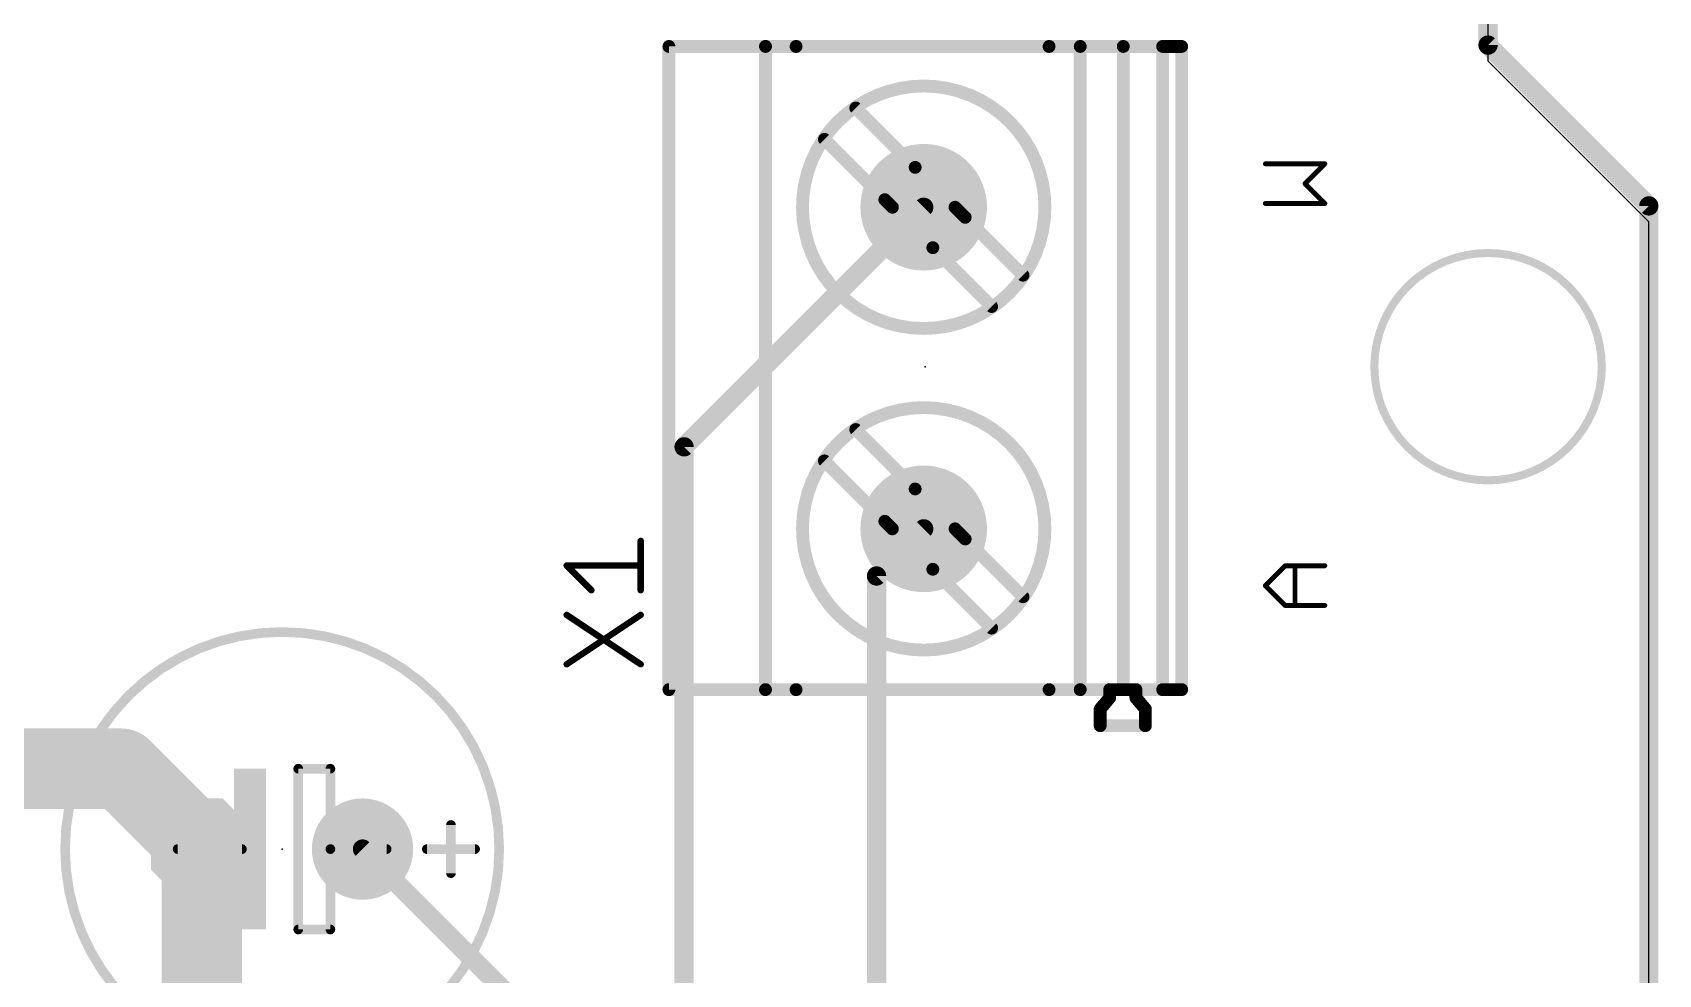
# Model space of a CAD drawing. Extents: x 3.7 to 72.5, y 3.7 to 57.3.
# Drawn here: x 46.86 to 72.54, y 29.77 to 44.65 of the extents above; entities that cross this region are included whole.
import ezdxf

# ---------------------------------------------------------------- set-up
doc = ezdxf.new("R2010")
doc.units = 0
for name, color, linetype in [('1', 14, 'CONTINUOUS'), ('121', 251, 'CONTINUOUS'), ('16', 174, 'CONTINUOUS'), ('17', 94, 'CONTINUOUS'), ('20', 178, 'CONTINUOUS'), ('21', 251, 'CONTINUOUS'), ('23', 178, 'CONTINUOUS'), ('25', 251, 'CONTINUOUS'), ('51', 251, 'CONTINUOUS')]:
    doc.layers.add(name, color=color, linetype=linetype)

# ---------------------------------------------------------------- blocks, each defined once
blk = doc.blocks.new('RECT')
blk.add_solid([(-0.5, -0.5), (0.5, -0.5), (-0.5, 0.5), (0.5, 0.5)])
blk = doc.blocks.new('ROUNDP')
at = {"const_width": 0.5}
blk.add_lwpolyline([(0, -0.25, 1), (0, 0.25, 1), (0, -0.25)], format="xyb", dxfattribs=at)
blk = doc.blocks.new('OCTAGONP')
at = {"const_width": 0.5}
blk.add_lwpolyline([(-0.25, -0.1036), (-0.25, 0.1036), (-0.1036, 0.25), (0.1036, 0.25), (0.25, 0.1036), (0.25, -0.1036), (0.1036, -0.25), (-0.1036, -0.25), (-0.25, -0.1036), (-0.25, 0.1036)], dxfattribs=at)

msp = doc.modelspace()

# ---------------------------------------------------------------- linework, layer by layer
at = {"layer": '1'}
for points, const_width in [([(69.85, 55.88), (69.85, 44.45)], 0.1524), ([(69.85, 44.45), (72.39, 41.91)], 0.1524), ([(57.15, 38.1039), (60.935, 41.8889)], 0.3048), ([(72.39, 41.91), (72.39, 8.89)], 0.1524), ([(57.15, 29.21), (57.15, 38.1039)], 0.3048), ([(60.19, 36.0639), (60.935, 36.8089)], 0.3048), ([(60.19, 23.7031), (60.19, 36.0639)], 0.3048), ([(38.1, 33.02), (48.26, 33.02)], 1.27), ([(48.26, 33.02), (49.53, 31.75)], 1.27), ([(49.53, 24.13), (49.53, 31.75)], 1.27), ([(58.69, 25.13), (52.07, 31.75)], 0.3048)]:
    msp.add_lwpolyline(points, dxfattribs=dict(at, const_width=const_width))
for points, const_width in [([(69.8119, 44.45, 1), (69.8881, 44.45)], 0.0762), ([(69.8769, 44.4769, 1), (69.8231, 44.4231)], 0.0762), ([(60.9889, 41.835, 1), (60.8811, 41.9428)], 0.1524), ([(72.4281, 41.91, 1), (72.3519, 41.91)], 0.0762), ([(72.3631, 41.8831, 1), (72.4169, 41.9369)], 0.0762), ([(57.2262, 38.1039, 1), (57.0738, 38.1039)], 0.1524), ([(57.0961, 38.1578, 1), (57.2039, 38.05)], 0.1524), ([(60.9889, 36.755, 1), (60.8811, 36.8628)], 0.1524), ([(60.2662, 36.0639, 1), (60.1138, 36.0639)], 0.1524), ([(60.1361, 36.1178, 1), (60.2439, 36.01)], 0.1524), ([(48.4845, 33.2445, 1), (48.0355, 32.7955)], 0.635), ([(48.26, 32.7025, 1), (48.26, 33.3375)], 0.635), ([(49.8475, 31.75, 1), (49.2125, 31.75)], 0.635), ([(49.3055, 31.5255, 1), (49.7545, 31.9745)], 0.635), ([(52.1239, 31.8039, 1), (52.0161, 31.6961)], 0.1524)]:
    msp.add_lwpolyline(points, format="xyb", dxfattribs=dict(at, const_width=const_width))
at = {"layer": '121', "const_width": 0.0762}
for points in [[(67.2719, 42.5752), (66.3313, 42.5752)], [(66.9584, 42.2616), (67.2719, 42.5752)], [(67.2719, 41.9481), (66.9584, 42.2616)], [(66.3313, 41.9481), (67.2719, 41.9481)], [(66.3313, 35.9116), (66.6448, 36.2252)], [(66.6448, 36.2252), (67.2719, 36.2252)], [(66.8016, 35.5981), (66.8016, 36.2252)], [(66.6448, 35.5981), (66.3313, 35.9116)], [(67.2719, 35.5981), (66.6448, 35.5981)]]:
    msp.add_lwpolyline(points, dxfattribs=at)
at = {"layer": '121', "const_width": 0.0381}
for points in [[(66.3313, 42.5942, 1), (66.3313, 42.5561)], [(67.2854, 42.5617, 1), (67.2584, 42.5886)], [(67.2719, 42.5561, 1), (67.2719, 42.5942)], [(66.9718, 42.2751, 1), (66.9449, 42.2482)], [(66.9449, 42.2751, 1), (66.9718, 42.2482)], [(66.3313, 41.9672, 1), (66.3313, 41.9291)], [(67.2584, 41.9346, 1), (67.2854, 41.9616)], [(67.2719, 41.9291, 1), (67.2719, 41.9672)], [(66.6448, 36.2442, 1), (66.6448, 36.2061)], [(66.6583, 36.2117, 1), (66.6314, 36.2386)], [(66.8207, 36.2252, 1), (66.7826, 36.2252)], [(67.2719, 36.2061, 1), (67.2719, 36.2442)], [(66.3448, 35.9251, 1), (66.3178, 35.8982)], [(66.3178, 35.9251, 1), (66.3448, 35.8982)], [(66.6448, 35.6172, 1), (66.6448, 35.5791)], [(66.6314, 35.5846, 1), (66.6583, 35.6116)], [(66.7826, 35.5981, 1), (66.8207, 35.5981)], [(67.2719, 35.5791, 1), (67.2719, 35.6172)]]:
    msp.add_lwpolyline(points, format="xyb", dxfattribs=at)
at = {"layer": '16', "const_width": 0.3048}
for points in [[(69.85, 55.88), (69.85, 44.45)], [(69.85, 44.45), (72.39, 41.91)], [(72.39, 41.91), (72.39, 8.89)]]:
    msp.add_lwpolyline(points, dxfattribs=at)
at = {"layer": '16', "const_width": 0.1524}
for points in [[(69.9039, 44.5039, 1), (69.7961, 44.3961)], [(69.7738, 44.45, 1), (69.9262, 44.45)], [(72.4662, 41.91, 1), (72.3138, 41.91)], [(72.3361, 41.8561, 1), (72.4439, 41.9639)]]:
    msp.add_lwpolyline(points, format="xyb", dxfattribs=at)
at = {"layer": '20'}
for p, q in [((69.85, 44.196), (69.85, 55.626)), ((72.39, 41.656), (69.85, 44.196)), ((72.39, 8.89), (72.39, 41.656))]:
    msp.add_line(p, q, dxfattribs=at)
at = {"layer": '21'}
for points, const_width in [([(58.4357, 44.4289), (56.91, 44.4289)], 0.2032), ([(56.91, 34.2689), (56.91, 44.4289)], 0.2032), ([(58.4357, 34.2689), (58.4357, 44.4289)], 0.2032), ([(58.4357, 44.4289), (58.9187, 44.4289)], 0.2032), ([(62.9155, 44.4289), (58.9187, 44.4289)], 0.2032), ([(62.9155, 44.4289), (63.4079, 44.4289)], 0.2032), ([(63.4079, 44.4289), (63.4079, 34.2689)], 0.2032), ([(64.0879, 44.4289), (63.4079, 44.4289)], 0.2032), ([(64.0879, 34.2689), (64.0879, 44.4289)], 0.2032), ([(64.71, 44.4289), (64.0879, 44.4289)], 0.2032), ([(64.71, 44.4289), (64.71, 34.2689)], 0.2032), ([(64.71, 44.4289), (65.01, 44.4289)], 0.2032), ([(65.01, 34.2689), (65.01, 44.4289)], 0.2032), ([(58.4357, 34.2689), (56.91, 34.2689)], 0.2032), ([(58.4357, 34.2689), (58.9187, 34.2689)], 0.2032), ([(62.9155, 34.2689), (58.9187, 34.2689)], 0.2032), ([(62.9155, 34.2689), (63.4079, 34.2689)], 0.2032), ([(63.873, 34.2689), (63.4079, 34.2689)], 0.2032), ([(63.723, 33.9619), (63.873, 34.1402)], 0.2032), ([(63.873, 34.1402), (63.873, 34.2689)], 0.2032), ([(64.0879, 34.2689), (63.873, 34.2689)], 0.2032), ([(64.287, 34.2689), (64.0879, 34.2689)], 0.2032), ([(64.287, 34.2689), (64.287, 34.1402)], 0.2032), ([(64.71, 34.2689), (64.287, 34.2689)], 0.2032), ([(64.287, 34.1402), (64.437, 33.9619)], 0.2032), ([(64.71, 34.2689), (65.01, 34.2689)], 0.2032), ([(63.723, 33.6989), (63.723, 33.9619)], 0.2032), ([(64.437, 33.6989), (64.437, 33.9619)], 0.2032), ([(63.723, 33.6989), (64.437, 33.6989)], 0.2032), ([(53.467, 32.131), (53.467, 31.369)], 0.1524), ([(53.848, 31.75), (53.086, 31.75)], 0.1524)]:
    msp.add_lwpolyline(points, dxfattribs=dict(at, const_width=const_width))
for points, const_width in [([(56.91, 44.4797, 1), (56.91, 44.3781)], 0.1016), ([(56.9608, 44.4289, 1), (56.8592, 44.4289)], 0.1016), ([(58.4865, 44.4289, 1), (58.3849, 44.4289)], 0.1016), ([(58.4357, 44.4797, 1), (58.4357, 44.3781)], 0.1016), ([(58.4357, 44.3781, 1), (58.4357, 44.4797)], 0.1016), ([(58.9187, 44.4797, 1), (58.9187, 44.3781)], 0.1016), ([(58.9187, 44.3781, 1), (58.9187, 44.4797)], 0.1016), ([(62.9155, 44.4797, 1), (62.9155, 44.3781)], 0.1016), ([(62.9155, 44.3781, 1), (62.9155, 44.4797)], 0.1016), ([(63.4587, 44.4289, 1), (63.3571, 44.4289)], 0.1016), ([(63.4079, 44.4797, 1), (63.4079, 44.3781)], 0.1016), ([(63.4079, 44.3781, 1), (63.4079, 44.4797)], 0.1016), ([(64.1387, 44.4289, 1), (64.0371, 44.4289)], 0.1016), ([(64.0879, 44.4797, 1), (64.0879, 44.3781)], 0.1016), ([(64.0879, 44.3781, 1), (64.0879, 44.4797)], 0.1016), ([(64.7608, 44.4289, 1), (64.6592, 44.4289)], 0.1016), ([(64.71, 44.4797, 1), (64.71, 44.3781)], 0.1016), ([(64.71, 44.3781, 1), (64.71, 44.4797)], 0.1016), ([(65.0608, 44.4289, 1), (64.9592, 44.4289)], 0.1016), ([(65.01, 44.3781, 1), (65.01, 44.4797)], 0.1016), ([(60.935, 39.9739, 1), (60.935, 43.8039, 1), (60.935, 39.9739)], 0.2032), ([(60.935, 34.8939, 1), (60.935, 38.7239, 1), (60.935, 34.8939)], 0.2032), ([(50.8, 28.321, 1), (50.8, 35.179, 1), (50.8, 28.321)], 0.1524), ([(56.91, 34.3197, 1), (56.91, 34.2181)], 0.1016), ([(56.8592, 34.2689, 1), (56.9608, 34.2689)], 0.1016), ([(58.4357, 34.3197, 1), (58.4357, 34.2181)], 0.1016), ([(58.3849, 34.2689, 1), (58.4865, 34.2689)], 0.1016), ([(58.4357, 34.2181, 1), (58.4357, 34.3197)], 0.1016), ([(58.9187, 34.3197, 1), (58.9187, 34.2181)], 0.1016), ([(58.9187, 34.2181, 1), (58.9187, 34.3197)], 0.1016), ([(62.9155, 34.3197, 1), (62.9155, 34.2181)], 0.1016), ([(62.9155, 34.2181, 1), (62.9155, 34.3197)], 0.1016), ([(63.4079, 34.3197, 1), (63.4079, 34.2181)], 0.1016), ([(63.3571, 34.2689, 1), (63.4587, 34.2689)], 0.1016), ([(63.4079, 34.2181, 1), (63.4079, 34.3197)], 0.1016), ([(63.9238, 34.2689, 1), (63.8222, 34.2689)], 0.1016), ([(63.873, 34.3197, 1), (63.873, 34.2181)], 0.1016), ([(63.8222, 34.1402, 1), (63.9238, 34.1402)], 0.1016), ([(63.9119, 34.1075, 1), (63.8341, 34.1729)], 0.1016), ([(63.873, 34.2181, 1), (63.873, 34.3197)], 0.1016), ([(64.0879, 34.3197, 1), (64.0879, 34.2181)], 0.1016), ([(64.0371, 34.2689, 1), (64.1387, 34.2689)], 0.1016), ([(64.0879, 34.2181, 1), (64.0879, 34.3197)], 0.1016), ([(64.3378, 34.2689, 1), (64.2362, 34.2689)], 0.1016), ([(64.287, 34.3197, 1), (64.287, 34.2181)], 0.1016), ([(64.3259, 34.1729, 1), (64.2481, 34.1075)], 0.1016), ([(64.2362, 34.1402, 1), (64.3378, 34.1402)], 0.1016), ([(64.287, 34.2181, 1), (64.287, 34.3197)], 0.1016), ([(64.71, 34.3197, 1), (64.71, 34.2181)], 0.1016), ([(64.6592, 34.2689, 1), (64.7608, 34.2689)], 0.1016), ([(64.71, 34.2181, 1), (64.71, 34.3197)], 0.1016), ([(64.9592, 34.2689, 1), (65.0608, 34.2689)], 0.1016), ([(65.01, 34.2181, 1), (65.01, 34.3197)], 0.1016), ([(63.7738, 33.9619, 1), (63.6722, 33.9619)], 0.1016), ([(63.6841, 33.9946, 1), (63.7619, 33.9292)], 0.1016), ([(64.4878, 33.9619, 1), (64.3862, 33.9619)], 0.1016), ([(64.3981, 33.9292, 1), (64.4759, 33.9946)], 0.1016), ([(63.723, 33.7497, 1), (63.723, 33.6481)], 0.1016), ([(63.6722, 33.6989, 1), (63.7738, 33.6989)], 0.1016), ([(64.3862, 33.6989, 1), (64.4878, 33.6989)], 0.1016), ([(64.437, 33.6481, 1), (64.437, 33.7497)], 0.1016), ([(53.5051, 32.131, 1), (53.4289, 32.131)], 0.0762), ([(53.086, 31.7881, 1), (53.086, 31.7119)], 0.0762), ([(53.848, 31.7119, 1), (53.848, 31.7881)], 0.0762), ([(53.4289, 31.369, 1), (53.5051, 31.369)], 0.0762)]:
    msp.add_lwpolyline(points, format="xyb", dxfattribs=dict(at, const_width=const_width))
at = {"layer": '23'}
for p in [(60.96, 39.37), (50.8, 31.75)]:
    msp.add_point(p, dxfattribs=at)
at = {"layer": '25', "const_width": 0.1016}
for points in [[(56.4642, 35.8391), (56.4642, 36.6187)], [(55.6846, 35.8391), (55.2948, 36.2289)], [(55.2948, 36.2289), (56.4642, 36.2289)], [(55.2948, 34.6697), (56.4642, 35.4493)], [(55.2948, 35.4493), (56.4642, 34.6697)]]:
    msp.add_lwpolyline(points, dxfattribs=at)
at = {"layer": '25', "const_width": 0.0508}
for points in [[(56.4896, 36.6187, 1), (56.4388, 36.6187)], [(55.3128, 36.2469, 1), (55.2768, 36.2109)], [(55.2948, 36.2543, 1), (55.2948, 36.2035)], [(56.4642, 36.2035, 1), (56.4642, 36.2543)], [(55.6666, 35.8211, 1), (55.7026, 35.8571)], [(56.4388, 35.8391, 1), (56.4896, 35.8391)], [(55.3089, 35.4704, 1), (55.2807, 35.4282)], [(56.4783, 35.4282, 1), (56.4501, 35.4704)], [(55.2807, 34.6908, 1), (55.3089, 34.6486)], [(56.4501, 34.6486, 1), (56.4783, 34.6908)]]:
    msp.add_lwpolyline(points, format="xyb", dxfattribs=at)
at = {"layer": '51'}
for points, const_width in [([(59.862, 43.4569), (60.8, 42.5189)], 0.2032), ([(60.321, 42.0079), (59.367, 42.9619)], 0.2032), ([(60.8, 42.5189), (61.43, 41.8889)], 0.2032), ([(60.44, 41.8889), (60.321, 42.0079)], 0.2032), ([(61.079, 41.2499), (60.44, 41.8889)], 0.2032), ([(61.43, 41.8889), (61.59, 41.7289)], 0.2032), ([(61.59, 41.7289), (62.503, 40.8159)], 0.2032), ([(62.008, 40.3209), (61.079, 41.2499)], 0.2032), ([(59.862, 38.3769), (60.8, 37.4389)], 0.2032), ([(60.321, 36.9279), (59.367, 37.8819)], 0.2032), ([(60.8, 37.4389), (61.43, 36.8089)], 0.2032), ([(60.44, 36.8089), (60.321, 36.9279)], 0.2032), ([(61.079, 36.1699), (60.44, 36.8089)], 0.2032), ([(61.43, 36.8089), (61.59, 36.6489)], 0.2032), ([(61.59, 36.6489), (62.503, 35.7359)], 0.2032), ([(62.008, 35.2409), (61.079, 36.1699)], 0.2032), ([(51.562, 33.02), (51.054, 33.02)], 0.1524), ([(51.054, 33.02), (51.054, 30.48)], 0.1524), ([(51.562, 31.75), (51.562, 33.02)], 0.1524), ([(50.165, 31.75), (49.149, 31.75)], 0.1524), ([(52.451, 31.75), (51.562, 31.75)], 0.1524), ([(51.562, 30.48), (51.562, 31.75)], 0.1524), ([(51.054, 30.48), (51.562, 30.48)], 0.1524)]:
    msp.add_lwpolyline(points, dxfattribs=dict(at, const_width=const_width))
for points, const_width in [([(59.8979, 43.4928, 1), (59.8261, 43.421)], 0.1016), ([(59.4029, 42.9978, 1), (59.3311, 42.926)], 0.1016), ([(60.8, 42.5189, 0.2924), (60.321, 42.0079)], 0.2032), ([(60.8359, 42.5548, 1), (60.7641, 42.483)], 0.1016), ([(60.7641, 42.483, 1), (60.8359, 42.5548)], 0.1016), ([(60.8125, 42.4697, 1), (60.7875, 42.5681)], 0.1016), ([(60.3569, 42.0438, 1), (60.2851, 41.972)], 0.1016), ([(60.2711, 42.0172, 1), (60.3709, 41.9986)], 0.1016), ([(60.2851, 41.972, 1), (60.3569, 42.0438)], 0.1016), ([(60.4759, 41.9248, 1), (60.4041, 41.853)], 0.1016), ([(60.4041, 41.853, 1), (60.4759, 41.9248)], 0.1016), ([(61.4659, 41.9248, 1), (61.3941, 41.853)], 0.1016), ([(61.3941, 41.853, 1), (61.4659, 41.9248)], 0.1016), ([(61.079, 41.2499, 0.2924), (61.59, 41.7289)], 0.2032), ([(61.6259, 41.7648, 1), (61.5541, 41.693)], 0.1016), ([(61.6392, 41.7164, 1), (61.5408, 41.7414)], 0.1016), ([(61.5541, 41.693, 1), (61.6259, 41.7648)], 0.1016), ([(61.1149, 41.2858, 1), (61.0431, 41.214)], 0.1016), ([(61.0697, 41.2998, 1), (61.0883, 41.2)], 0.1016), ([(61.0431, 41.214, 1), (61.1149, 41.2858)], 0.1016), ([(69.85, 37.574, 1), (69.85, 41.166, 1), (69.85, 37.574)], 0.127), ([(62.4671, 40.78, 1), (62.5389, 40.8518)], 0.1016), ([(61.9721, 40.285, 1), (62.0439, 40.3568)], 0.1016), ([(59.8979, 38.4128, 1), (59.8261, 38.341)], 0.1016), ([(59.4029, 37.9178, 1), (59.3311, 37.846)], 0.1016), ([(60.8, 37.4389, 0.2924), (60.321, 36.9279)], 0.2032), ([(60.8359, 37.4748, 1), (60.7641, 37.403)], 0.1016), ([(60.7641, 37.403, 1), (60.8359, 37.4748)], 0.1016), ([(60.8125, 37.3897, 1), (60.7875, 37.4881)], 0.1016), ([(60.3569, 36.9638, 1), (60.2851, 36.892)], 0.1016), ([(60.2711, 36.9372, 1), (60.3709, 36.9186)], 0.1016), ([(60.2851, 36.892, 1), (60.3569, 36.9638)], 0.1016), ([(60.4759, 36.8448, 1), (60.4041, 36.773)], 0.1016), ([(60.4041, 36.773, 1), (60.4759, 36.8448)], 0.1016), ([(61.079, 36.1699, 0.2924), (61.59, 36.6489)], 0.2032), ([(61.4659, 36.8448, 1), (61.3941, 36.773)], 0.1016), ([(61.3941, 36.773, 1), (61.4659, 36.8448)], 0.1016), ([(61.6259, 36.6848, 1), (61.5541, 36.613)], 0.1016), ([(61.6392, 36.6364, 1), (61.5408, 36.6614)], 0.1016), ([(61.5541, 36.613, 1), (61.6259, 36.6848)], 0.1016), ([(61.1149, 36.2058, 1), (61.0431, 36.134)], 0.1016), ([(61.0697, 36.2198, 1), (61.0883, 36.12)], 0.1016), ([(61.0431, 36.134, 1), (61.1149, 36.2058)], 0.1016), ([(62.4671, 35.7, 1), (62.5389, 35.7718)], 0.1016), ([(61.9721, 35.205, 1), (62.0439, 35.2768)], 0.1016), ([(51.054, 33.0581, 1), (51.054, 32.9819)], 0.0762), ([(51.0921, 33.02, 1), (51.0159, 33.02)], 0.0762), ([(51.6001, 33.02, 1), (51.5239, 33.02)], 0.0762), ([(51.562, 32.9819, 1), (51.562, 33.0581)], 0.0762), ([(49.149, 31.7881, 1), (49.149, 31.7119)], 0.0762), ([(50.165, 31.7119, 1), (50.165, 31.7881)], 0.0762), ([(51.562, 31.7881, 1), (51.562, 31.7119)], 0.0762), ([(51.6001, 31.75, 1), (51.5239, 31.75)], 0.0762), ([(51.5239, 31.75, 1), (51.6001, 31.75)], 0.0762), ([(52.451, 31.7119, 1), (52.451, 31.7881)], 0.0762), ([(51.054, 30.5181, 1), (51.054, 30.4419)], 0.0762), ([(51.0159, 30.48, 1), (51.0921, 30.48)], 0.0762), ([(51.5239, 30.48, 1), (51.6001, 30.48)], 0.0762), ([(51.562, 30.4419, 1), (51.562, 30.5181)], 0.0762)]:
    msp.add_lwpolyline(points, format="xyb", dxfattribs=dict(at, const_width=const_width))

# ---------------------------------------------------------------- block references
at = {"layer": '17'}
for name, p, xscale, yscale, rotation in [('ROUNDP', (60.935, 41.8889), 2, 2, 90), ('ROUNDP', (60.935, 41.8889), 2, 2, 90), ('ROUNDP', (60.935, 36.8089), 2, 2, 90), ('ROUNDP', (60.935, 36.8089), 2, 2, 90), ('OCTAGONP', (49.53, 31.75), 1.6002, 1.6002, 180), ('OCTAGONP', (49.53, 31.75), 1.6002, 1.6002, 180), ('ROUNDP', (52.07, 31.75), 1.6002, 1.6002, 180), ('ROUNDP', (52.07, 31.75), 1.6002, 1.6002, 180)]:
    msp.add_blockref(name, p, dxfattribs=dict(at, xscale=xscale, yscale=yscale, rotation=rotation))
at = {"layer": '51', "xscale": 0.508, "yscale": 2.54, "rotation": 180}
msp.add_blockref('RECT', (50.292, 31.75), dxfattribs=at)

doc.saveas('drawing.dxf')
